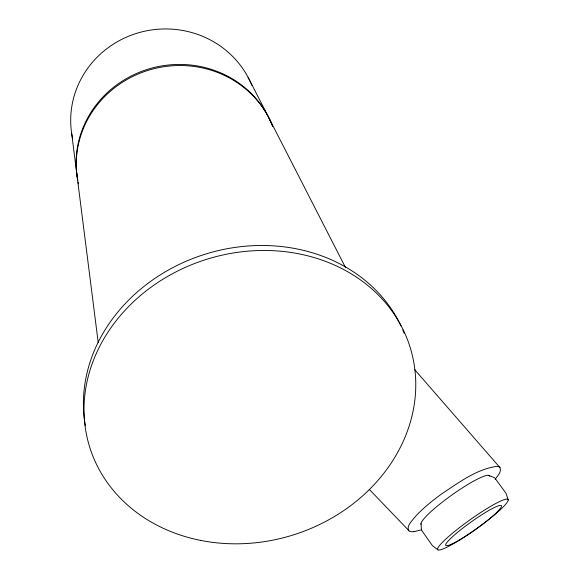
<?xml version="1.0" encoding="UTF-8"?>
<svg xmlns="http://www.w3.org/2000/svg" width="579" height="579" viewBox="0 0 579 579"><rect width="100%" height="100%" fill="white"/><g stroke="black" fill="none" stroke-linecap="round" stroke-linejoin="round"><path stroke-width="0.87" d="M495.088 479.369C497.361 476.076 501.798 472.015 500.017 467.651L414.499 369.445M421.099 529.901L413.985 531.652M488.937 475.388L494.292 477.646M369.503 489.617L409.469 531.24A110.669 16.538 -35.8 0 0 414.014 531.623M437.97 549.898L432.47 545.707L421.505 530.14M408.796 530.791C406.125 525.898 412.096 520.999 414.658 517.308C422.713 508.391 432.158 500.864 441.828 493.778C458.734 482.647 476.119 469.366 496.623 466.37A109.228 16.19 -35.2 0 1 500.017 467.651M494.871 478.022L506.104 493.409L508.21 500.01A43.208 5.515 -35.5 0 1 455.224 542.689A43.208 5.515 -35.5 0 1 455.181 531.037A43.208 5.515 -35.5 0 1 508.21 500.01M248.094 77.304L267.73 115.648M268.33 116.813L345.612 267.73M71.673 133.438L77.152 176.573M77.318 177.883L98.227 342.688M421.005 523.655L421.418 529.416M421.085 524.342A41.963 6.21 -35.5 0 1 453.835 493.626A41.963 6.21 -35.5 0 1 489.711 476.343M77.738 179.982A101.419 96.107 -11.9 0 1 151.3 68.228A101.419 96.107 -11.9 0 1 272.695 126.613M72.643 138.714A93.921 90.36 -8.5 0 1 137.773 32.996A93.921 90.36 -8.5 0 1 251.879 85.366M78.426 183.847A101.643 96.273 -11.9 0 1 78.071 182.153M77.745 180.453A101.643 96.273 -11.9 0 1 150.779 69.56A101.643 96.273 -11.9 0 1 272.362 125.397M85.359 425.731A166.586 143.758 -17.2 0 1 204.459 254.413A166.586 143.758 -17.2 0 1 400.943 325.883M402.76 329.921A166.586 143.758 -17.2 0 1 404.106 333.186M459.74 539.78A34.168 4.335 -35.5 0 0 501.501 506.104A34.168 4.335 -35.5 0 0 459.444 530.805A34.168 4.335 -35.5 0 0 459.74 539.78M200.624 540.402A167.816 144.46 -17.3 0 0 411.712 352.835A167.816 144.46 -17.3 0 0 137.346 298.25A167.816 144.46 -17.3 0 0 200.624 540.402"/></g></svg>
